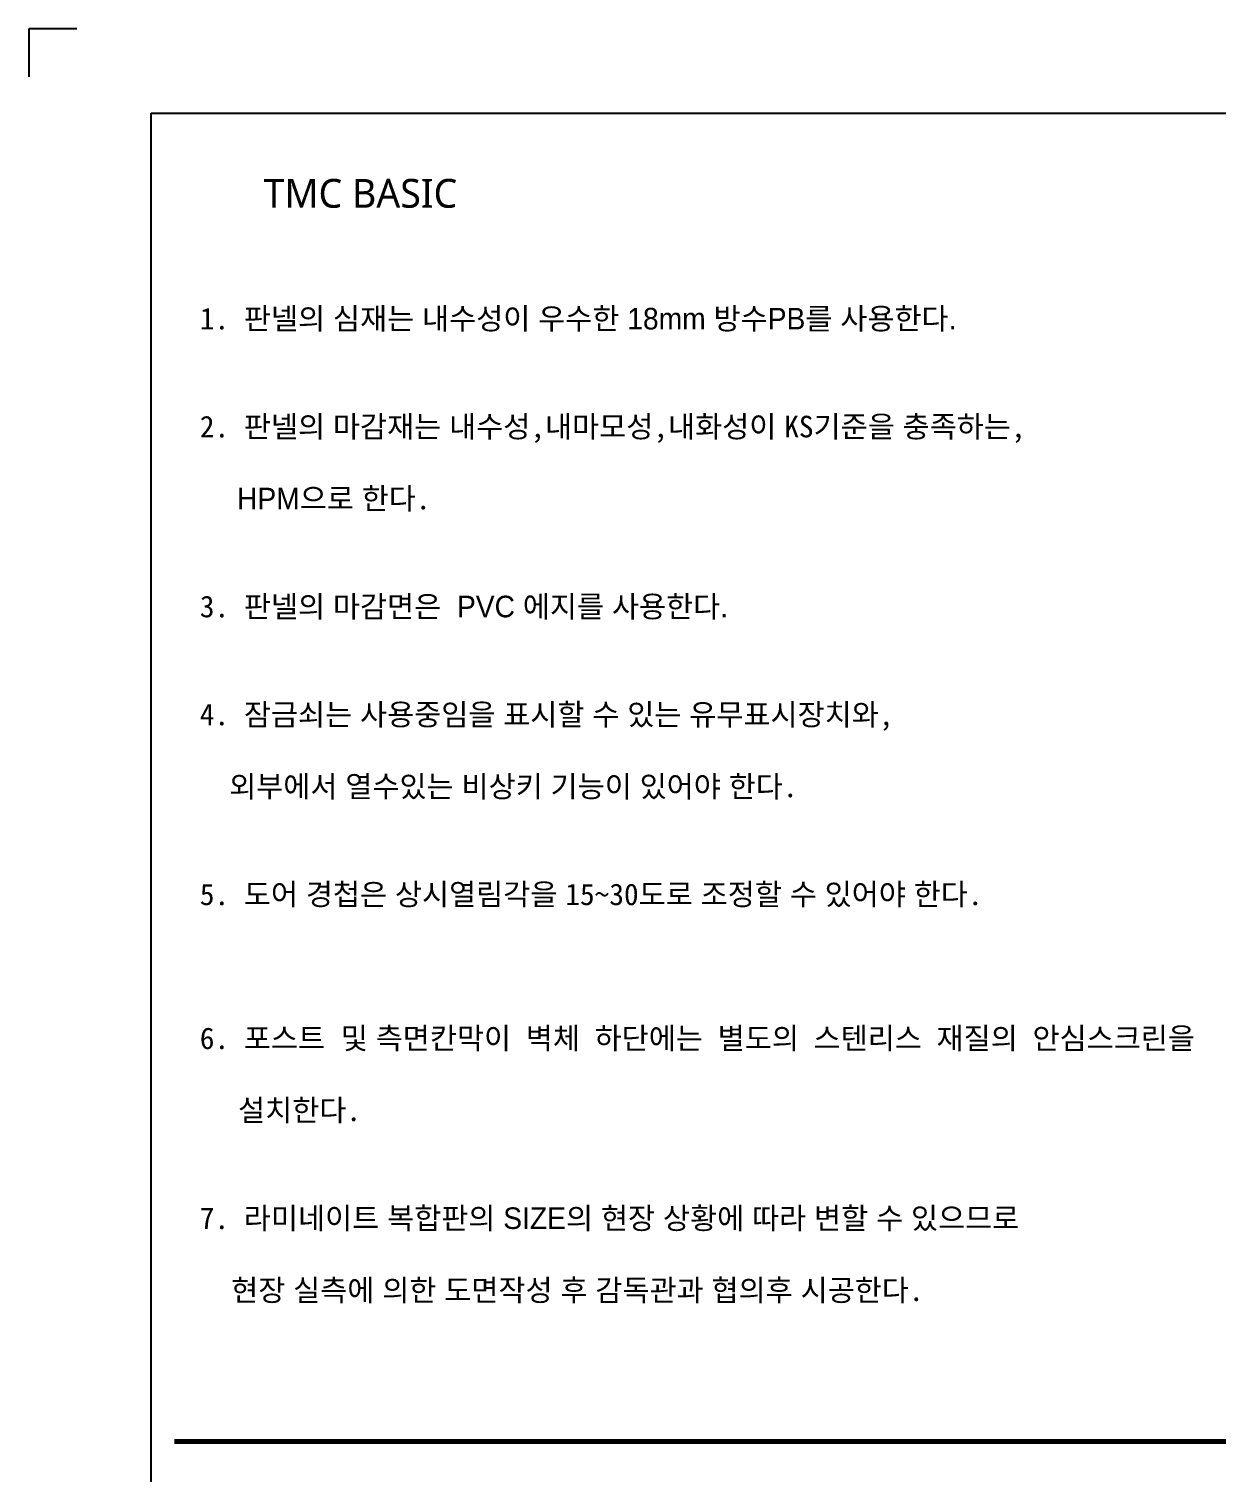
# Model space of a CAD drawing. Extents: x -256 to 8104, y -176 to 5714.
# Drawn here: x -256 to 2220, y 2705 to 5714 of the extents above; entities that cross this region are included whole.
import ezdxf
from ezdxf.enums import TextEntityAlignment as Align

# ---------------------------------------------------------------- set-up
doc = ezdxf.new("R2010")
doc.units = 0
doc.header["$LTSCALE"] = 30
doc.layers.get('0').update_dxf_attribs({"linetype": 'CONTINUOUS'})
doc.layers.add('jac text', color=7, linetype='CONTINUOUS')
doc.layers.add('TIT', color=3, linetype='CONTINUOUS')
doc.styles.add('돋움', font='malgun.ttf')

# ---------------------------------------------------------------- blocks, each defined once
blk = doc.blocks.new('BASIC_20', base_point=(198473.5, 213.7))
at = {"color": 2}
for p, q in [((198317.6, 5928), (198217.6, 5928)), ((198217.6, 5928), (198217.6, 5828))]:
    blk.add_line(p, q, dxfattribs=at)
for points in [[(198472.8, 5752.1), (205725.1, 5752.1), (205725.1, 213.8), (198472.8, 213.8)], [(198472.8, 5752.1), (205725.1, 5752.1), (205725.1, 213.8), (198472.8, 213.8)], [(198472.8, 5752.1), (206454.7, 5752.1), (206454.7, 213.8), (198472.8, 213.8)]]:
    blk.add_lwpolyline(points, close=True, dxfattribs=at)
at = {"color": 8, "const_width": 10}
blk.add_lwpolyline([(198520.9, 2983), (204305.4, 2983)], dxfattribs=at)
at = {"layer": 'jac text', "insert": (198574.1, 3270.7), "char_height": 45, "attachment_point": 7}
blk.add_mtext('1. {\\f굴림|c129|p50;판넬의 심재는 내수성이 우수한 18mm 방수PB를 사용한다.    \\P     \\P}\\P2. {\\f굴림|c129|p50;판넬의 마감재는 내수성},{\\f굴림|c129|p50;내마모성},{\\f굴림|c129|p50;내화성이 }KS{\\f굴림|c129|p50;기준을 충족하는},\\P \\P  {\\f굴림|c129|p50; HPM으로 한다}. \\P\\P\\P3. {\\f굴림|c129|p50;판넬의 마감면은  PVC 에지를 사용한다.\\P\\P}\\P4. {\\f굴림|c129|p50;잠금쇠는 사용중임을 표시할 수 있는 유무표시장치와}, \\P\\P  {\\f굴림|c129|p50;외부에서 열수있는 비상키 기능이 있어야 한다}.\\P\\P\\P5. {\\f굴림|c129|p50;도어 경첩은 상시열림각을 }15~30{\\f굴림|c129|p50;도로 조정할 수 있어야 한다}.\\P\\P\\P\\P6. {\\f굴림|c129|p50;포스트  및 측면칸막이} {\\f굴림|c129|p50;벽체} {\\f굴림|c129|p50;하단에는} {\\f굴림|c129|p50;별도의} {\\f굴림|c129|p50;스텐리스} {\\f굴림|c129|p50;재질의} {\\f굴림|c129|p50;안심스크린을\\P\\P   } {\\f굴림|c129|p50;설치한다}.\\P\\P\\P7. {\\f굴림|c129|p50;라미네이트 복합판의 SIZE의 현장 상황에 따라 변할 수 있으므로 \\P\\P    현장 실측에 의한 도면작성 후 감독관과 협의후 시공한다}. ', dxfattribs=at)
at = {"layer": 'TIT', "style": '돋움'}
blk.add_text('TMC BASIC', height=60, dxfattribs=at).set_placement((199110.9, 5555.1), align=Align.RIGHT)

msp = doc.modelspace()

# ---------------------------------------------------------------- block references
msp.add_blockref('BASIC_20', (0, 0))

doc.saveas('drawing.dxf')
